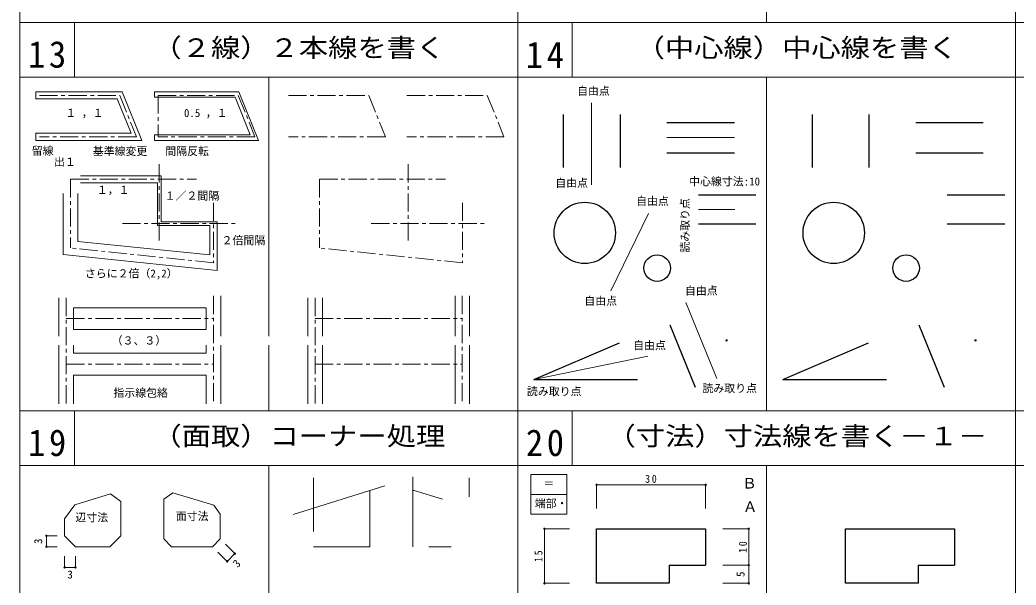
# Model space of a CAD drawing. Units: millimetres at full size, sheet at 1:1. Extents: x -410 to 410, y -277 to 277.
# Drawn here: x -410.5 to -136.7, y -111.3 to 44.2 of the extents above; entities that cross this region are included whole.
import ezdxf
from ezdxf.enums import TextEntityAlignment as Align

# ---------------------------------------------------------------- set-up
doc = ezdxf.new("R2010")
doc.units = ezdxf.units.MM
doc.header["$PDMODE"] = 32
doc.header["$PDSIZE"] = 0.4
doc.linetypes.add('CHAIN1', pattern=[8, 5, -1, 1, -1])
doc.layers.add('0-0', color=7, linetype='Continuous', lineweight=20)
doc.layers.add('0-F', color=7, linetype='Continuous', lineweight=20)
doc.styles.add('ＭＳ 明朝', font='')
doc.styles.get('ＭＳ 明朝').set_extended_font_data('MS Mincho')

msp = doc.modelspace()

# ---------------------------------------------------------------- linework, layer by layer
at = {"layer": '0-0', "color": 4, "lineweight": 9}
for p, q in [((-205.25, 43.4), (-205.25, 135.2)), ((-342.083, -42.863), (-342.083, 28.4)), ((-205.25, -63.4), (-205.25, 28.4)), ((-342.083, -63.4), (-342.083, -45.336)), ((-342.083, -170.2), (-342.083, -78.4)), ((-205.25, -170.2), (-205.25, -78.4)), ((-270.036, -80.847), (-260.186, -80.847)), ((-270.036, -91.808), (-270.036, -80.847)), ((-260.186, -80.847), (-260.186, -91.808)), ((-252.01, -83.687), (-252.01, -90.225)), ((-252.01, -83.687), (-222.01, -83.687)), ((-222.01, -83.687), (-222.01, -90.225)), ((-260.186, -86.328), (-270.036, -86.328)), ((-260.186, -91.808), (-270.036, -91.808)), ((-266.332, -95.791), (-259.397, -95.791)), ((-266.332, -110.791), (-266.332, -95.791)), ((-210.167, -95.791), (-217.3, -95.791)), ((-210.167, -95.791), (-210.167, -105.791)), ((-403.223, -100.727), (-403.223, -97.727)), ((-403.223, -97.727), (-400.244, -97.727)), ((-403.223, -100.727), (-400.244, -100.727)), ((-351.421, -102.631), (-353.984, -100.068)), ((-398.228, -106.43), (-398.228, -103.298)), ((-395.228, -106.43), (-395.228, -103.298)), ((-353.542, -104.752), (-356.105, -102.189)), ((-353.542, -104.752), (-351.421, -102.631)), ((-398.228, -106.43), (-395.228, -106.43)), ((-210.167, -105.791), (-217.3, -105.791)), ((-210.167, -105.791), (-210.167, -110.791)), ((-266.332, -110.791), (-259.397, -110.791)), ((-210.167, -110.791), (-217.3, -110.791))]:
    msp.add_line(p, q, dxfattribs=at)
at = {"layer": '0-0'}
for p, q in [((-406.127, 24.408), (-382.38, 24.408)), ((-406.127, 22.408), (-406.127, 24.408)), ((-406.127, 22.408), (-383.73, 22.408)), ((-383.73, 22.408), (-379.952, 13.032)), ((-373.545, 24.408), (-373.545, 22.908)), ((-373.545, 24.408), (-350.337, 24.408)), ((-373.545, 22.908), (-351.35, 22.908)), ((-351.35, 22.908), (-347.169, 12.532)), ((-350.337, 24.408), (-344.947, 11.032)), ((-253.351, 21.33), (-253.351, -1.249)), ((-379.952, 13.032), (-406.127, 13.032)), ((-406.127, 11.032), (-406.127, 13.032)), ((-344.947, 11.032), (-373.545, 11.032)), ((-232.653, 11.788), (-214.105, 11.788)), ((-393.857, 1.313), (-371.681, 1.313)), ((-393.857, -0.687), (-372.681, -0.687)), ((-372.681, -0.687), (-372.681, -12.384)), ((-398.575, -3.553), (-398.575, -20.38)), ((-394.575, -3.553), (-394.575, -16.77)), ((-224.011, -7.946), (-214.011, -7.946)), ((-248.036, -30.374), (-237.702, -9.131)), ((-372.681, -12.384), (-358.274, -12.384)), ((-358.274, -12.384), (-358.274, -20.5)), ((-356.274, -11.384), (-356.274, -24.726)), ((-394.575, -16.77), (-358.274, -20.5)), ((-398.575, -20.38), (-356.274, -24.726)), ((-399.77, -32.309), (-399.77, -42.863)), ((-355.316, -31.739), (-355.316, -42.863)), ((-331.353, -32.309), (-331.353, -42.863)), ((-327.353, -32.309), (-327.353, -42.863)), ((-290.899, -31.739), (-290.899, -42.863)), ((-286.899, -31.739), (-286.899, -42.863)), ((-227.429, -33.524), (-218.916, -54.478)), ((-399.77, -45.336), (-399.77, -61.424)), ((-395.77, -45.336), (-395.77, -47.542)), ((-359.316, -45.336), (-359.316, -47.542)), ((-355.316, -45.336), (-355.316, -61.424)), ((-331.353, -45.336), (-331.353, -61.424)), ((-327.353, -45.336), (-327.353, -61.424)), ((-290.899, -45.336), (-290.899, -61.424)), ((-286.899, -45.336), (-286.899, -61.424)), ((-395.77, -47.542), (-359.316, -47.542)), ((-269.21, -54.742), (-237.867, -48.308)), ((-395.77, -53.542), (-395.77, -61.424)), ((-395.77, -53.542), (-359.316, -53.542)), ((-359.316, -53.542), (-359.316, -61.424)), ((-329.811, -96.589), (-329.811, -81.827)), ((-302.5, -100.727), (-302.5, -81.545)), ((-287.029, -81.827), (-287.029, -87.046)), ((-310.22, -83.97), (-335.401, -91.829)), ((-385.622, -86.15), (-395.364, -89.191)), ((-382.758, -88.256), (-385.622, -86.15)), ((-370.916, -87.673), (-368.505, -85.888)), ((-357.231, -89.326), (-368.505, -85.888)), ((-314.341, -85.256), (-314.341, -100.727)), ((-302.5, -85.256), (-302.159, -85.256)), ((-302.159, -85.256), (-294.306, -87.651)), ((-395.364, -89.191), (-398.228, -93.084)), ((-382.758, -88.256), (-382.758, -97.727)), ((-370.916, -87.673), (-370.916, -98.605)), ((-357.231, -89.326), (-355.446, -91.737)), ((-398.228, -93.084), (-398.228, -97.727)), ((-355.446, -91.737), (-355.446, -98.605)), ((-398.228, -97.727), (-395.228, -100.727)), ((-385.758, -100.727), (-382.758, -97.727)), ((-385.758, -100.727), (-395.228, -100.727)), ((-370.916, -98.605), (-368.795, -100.727)), ((-357.567, -100.727), (-368.795, -100.727)), ((-357.567, -100.727), (-355.446, -98.605)), ((-314.341, -100.727), (-329.811, -100.727)), ((-291.974, -100.727), (-298.094, -100.727))]:
    msp.add_line(p, q, dxfattribs=at)
at = {"layer": '0-0', "color": 4, "linetype": 'CHAIN1', "lineweight": 9}
for p, q in [((-372.545, 23.408), (-372.545, 12.032)), ((-345.889, 12.032), (-372.545, 12.032)), ((-372.181, 4.441), (-372.181, -16.76)), ((-303.765, 4.441), (-303.765, -16.76)), ((-396.575, 0.313), (-361.972, 0.313)), ((-396.575, 0.313), (-396.575, -18.575)), ((-328.158, 0.313), (-293.555, 0.313)), ((-328.158, 0.313), (-328.158, -18.575)), ((-357.274, -6.125), (-357.274, -22.613)), ((-288.857, -6.125), (-288.857, -22.613)), ((-382.345, -11.884), (-350.498, -11.884)), ((-313.928, -11.884), (-282.081, -11.884)), ((-357.274, -22.613), (-396.575, -18.575)), ((-288.857, -22.613), (-328.158, -18.575)), ((-397.77, -32.309), (-397.77, -61.424)), ((-357.316, -31.739), (-357.316, -61.424)), ((-329.353, -32.309), (-329.353, -61.424)), ((-288.899, -31.739), (-288.899, -61.424)), ((-397.77, -38.007), (-357.316, -38.007)), ((-329.353, -38.007), (-288.899, -38.007)), ((-397.77, -50.542), (-357.316, -50.542)), ((-329.353, -50.542), (-288.899, -50.542))]:
    msp.add_line(p, q, dxfattribs=at)
at = {"layer": '0-0', "color": 3, "lineweight": 30}
for p, q in [((-261.146, 18.105), (-261.146, 3.589)), ((-245.555, 18.105), (-245.555, 3.589)), ((-192.729, 18.105), (-192.729, 3.589)), ((-177.139, 18.105), (-177.139, 3.589)), ((-232.653, 15.954), (-214.105, 15.954)), ((-164.236, 15.954), (-145.689, 15.954)), ((-232.653, 7.621), (-214.105, 7.621)), ((-164.236, 7.621), (-145.689, 7.621)), ((-224.011, -3.946), (-208.189, -3.946)), ((-155.594, -3.946), (-139.772, -3.946)), ((-224.011, -11.946), (-208.189, -11.946)), ((-155.594, -11.946), (-139.772, -11.946)), ((-231.846, -39.688), (-224.857, -56.892)), ((-163.43, -39.688), (-156.441, -56.892)), ((-269.21, -54.742), (-245.69, -44.661)), ((-200.794, -54.742), (-177.273, -44.661)), ((-269.21, -54.742), (-240.717, -54.742)), ((-200.794, -54.742), (-172.3, -54.742)), ((-232.01, -105.791), (-222.01, -105.791)), ((-232.01, -105.791), (-232.01, -110.791)), ((-163.593, -105.791), (-153.593, -105.791)), ((-163.593, -105.791), (-163.593, -110.791))]:
    msp.add_line(p, q, dxfattribs=at)
at = {"layer": '0-0'}
for points in [[(-382.38, 24.408), (-376.99, 11.032), (-406.127, 11.032)], [(-347.169, 12.532), (-373.545, 12.532), (-373.545, 11.032)], [(-371.681, 1.313), (-371.681, -11.384), (-356.274, -11.384)], [(-395.77, -35.007), (-395.77, -41.007), (-359.316, -41.007)], [(-395.77, -35.007), (-359.316, -35.007), (-359.316, -41.007)]]:
    msp.add_lwpolyline(points, dxfattribs=at)
at = {"layer": '0-0', "color": 4, "linetype": 'CHAIN1', "lineweight": 9}
for points in [[(-405.127, 23.408), (-383.055, 23.408), (-378.471, 12.032), (-405.127, 12.032)], [(-372.545, 23.408), (-350.473, 23.408), (-345.889, 12.032)], [(-336.711, 23.408), (-314.638, 23.408), (-310.054, 12.032), (-336.711, 12.032)], [(-304.129, 23.408), (-282.056, 23.408), (-277.472, 12.032), (-304.129, 12.032)]]:
    msp.add_lwpolyline(points, dxfattribs=at)
at = {"layer": '0-0', "color": 3, "lineweight": 30}
for points in [[(-232.01, -110.791), (-252.01, -110.791), (-252.01, -95.791), (-222.01, -95.791), (-222.01, -105.791)], [(-163.593, -110.791), (-183.593, -110.791), (-183.593, -95.791), (-153.593, -95.791), (-153.593, -105.791)]]:
    msp.add_lwpolyline(points, dxfattribs=at)
for centre, radius in [((-255.232, -14.421), 8.436), ((-186.816, -14.421), 8.436), ((-235.341, -24.098), 3.656), ((-166.924, -24.098), 3.656)]:
    msp.add_circle(centre, radius, dxfattribs=at)
at = {"layer": '0-0', "color": 3}
for p in [(-216.256, -43.989), (-147.839, -43.989)]:
    msp.add_point(p, dxfattribs=at)
at = {"layer": '0-0', "color": 4}
for p in [(-252.01, -83.687), (-222.01, -83.687), (-266.332, -95.791), (-210.167, -95.791), (-403.223, -97.727), (-403.223, -100.727), (-351.421, -102.631), (-398.228, -106.43), (-395.228, -106.43), (-353.542, -104.752), (-210.167, -105.791), (-266.332, -110.791), (-210.167, -110.791)]:
    msp.add_point(p, dxfattribs=at)
at = {"layer": '0-F'}
for p, q in [((-410.5, -277), (-410.5, 277)), ((-273.667, -277), (-273.667, 257)), ((-136.833, -277), (-136.833, 257)), ((-410.5, 43.4), (410.5, 43.4)), ((-395.5, 28.4), (-395.5, 43.4)), ((-395.5, 28.4), (-395.5, 43.4)), ((-258.667, 28.4), (-258.667, 43.4)), ((-258.667, 28.4), (-258.667, 43.4)), ((-410.5, 28.4), (410.5, 28.4)), ((410.5, -63.4), (-410.5, -63.4)), ((-395.5, -78.4), (-395.5, -63.4)), ((-258.667, -78.4), (-258.667, -63.4)), ((410.5, -78.4), (-410.5, -78.4))]:
    msp.add_line(p, q, dxfattribs=at)

# ---------------------------------------------------------------- texts
at = {"layer": '0-0', "color": 2, "style": 'ＭＳ 明朝', "width": 1.15}
for s, p in [('（２線）２本線を書く', (-374.083, 32.4)), ('（中心線）中心線を書く', (-241.25, 32.4)), ('（面取）コーナー処理', (-374.083, -74.4)), ('（寸法）寸法線を書く－１－', (-249.25, -74.4))]:
    msp.add_text(s, height=5.132, dxfattribs=at).set_placement(p, align=Align.BOTTOM_LEFT)
at = {"layer": '0-0', "color": 4, "style": 'ＭＳ 明朝'}
for s, p in [('自由点', (-257.356, 22.861)), ('１ ，１', (-397.996, 16.786)), ('0.5 ，１', (-365.414, 16.786)), ('留線', (-407.237, 6.398)), ('基準線変更', (-390.472, 6.295)), ('間隔反転', (-370.546, 6.295)), ('出１', (-401.144, 3.351)), ('自由点', (-263.359, -2.442)), ('中心線寸法:10', (-226.551, -2.042)), ('１，１', (-389.368, -4.383)), ('１／２間隔', (-370.709, -5.955)), ('自由点', (-241.128, -7.449)), ('２倍間隔', (-355.061, -18.235)), ('さらに２倍（2,2）', (-392.636, -27.348)), ('自由点', (-227.71, -32.084)), ('自由点', (-255.348, -34.887)), ('（３、３）', (-385.278, -45.792)), ('自由点', (-241.93, -47.104)), ('指示線包絡', (-384.809, -60.176)), ('読み取り点', (-271.138, -59.77)), ('読み取り点', (-222.899, -58.921)), ('＝', (-266.611, -85.088)), ('端部・\u3000', (-268.987, -90.568)), ('辺寸法', (-395.244, -94.422)), ('面寸法', (-367.658, -94.094))]:
    msp.add_text(s, height=2.199, dxfattribs=at).set_placement(p, align=Align.BOTTOM_LEFT)
msp.add_text('読み取り点', height=2.199, rotation=90, dxfattribs=at).set_placement((-225.916, -19.858), align=Align.BOTTOM_LEFT)
at = {"layer": '0-0', "color": 3, "style": 'ＭＳ 明朝'}
for s, p in [('Ｂ', (-211.975, -85.611)), ('Ａ', (-211.785, -92.058))]:
    msp.add_text(s, height=2.933, dxfattribs=at).set_placement(p, align=Align.BOTTOM_LEFT)
at = {"layer": '0-0', "style": 'ＭＳ 明朝'}
for s, rotation, p in [('3', 90, (-403.723, -99.977)), ('3', 45, (-350.215, -107.088)), ('5', 90, (-210.667, -109.041))]:
    msp.add_text(s, height=2.199, rotation=rotation, dxfattribs=at).set_placement(p, align=Align.BOTTOM_LEFT)
msp.add_text('3', height=2.199, dxfattribs=at).set_placement((-397.448, -110.125), align=Align.BOTTOM_LEFT)
at = {"layer": '0-0', "insert": (-238.635, -83.187), "char_height": 2.199, "attachment_point": 7, "style": 'ＭＳ 明朝'}
msp.add_mtext('\\T1.36;\\W0.9;30', dxfattribs=at)
at = {"layer": '0-0', "char_height": 2.199, "attachment_point": 7, "rotation": 90, "style": 'ＭＳ 明朝'}
for s, insert in [('\\T1.36;\\W0.9;10', (-210.667, -102.416)), ('\\T1.36;\\W0.9;15', (-266.832, -104.916))]:
    msp.add_mtext(s, dxfattribs=dict(at, insert=insert))
at = {"layer": '0-F', "char_height": 7.331, "attachment_point": 7, "style": 'ＭＳ 明朝'}
for s, insert in [('\\T1.21;\\W0.95;13', (-408.25, 30.9)), ('\\T1.21;\\W0.95;14', (-271.417, 30.9)), ('\\T1.21;\\W0.95;19', (-408.25, -75.9)), ('\\T1.21;\\W0.95;20', (-271.417, -75.9))]:
    msp.add_mtext(s, dxfattribs=dict(at, insert=insert))

doc.saveas('drawing.dxf')
